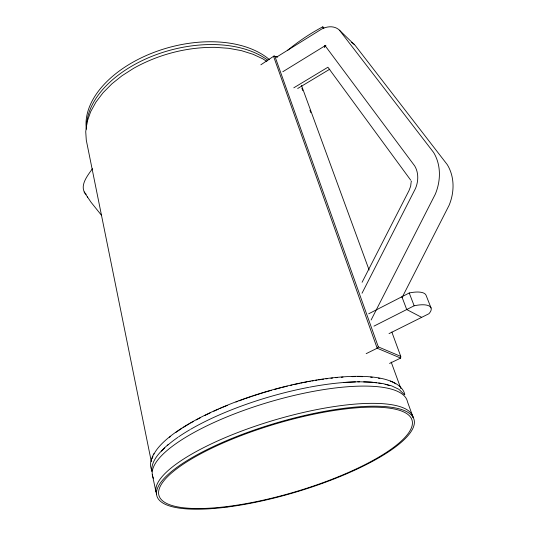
<?xml version="1.0" encoding="UTF-8"?>
<svg xmlns="http://www.w3.org/2000/svg" width="536" height="536" viewBox="0 0 536 536"><rect width="100%" height="100%" fill="white"/><g stroke="black" fill="none" stroke-linecap="round" stroke-linejoin="round"><path stroke-width="0.8" d="M151.721 471.62C150.944 460.277 160.411 451.654 167.976 444.686M389.558 363.455L400.653 358.082L400.767 356.407L391.843 332.059M87.087 122.101L85.727 131.682L86.289 140.177L151.34 461.69M87.247 121.417L90.644 111.709L95.957 102.061L103.106 92.674L111.95 83.777L121.96 75.777L133.605 68.32C158.388 54.438 186.763 47.021 215.184 47.342L228.684 48.3L241.408 50.639L253.072 54.29L262.868 58.846L266.881 61.486M153.933 453.583C151.212 458.501 148.921 465.081 151.963 470.4M362.095 282.278L408.981 190.642L410.677 186.186L411.079 182.488M362.014 293.239L415.514 188.438A27.323 22.827 -51 0 0 414.743 165.979L325.118 45.714L282.787 71.75M371.113 319.992L435.312 194.166A50.277 42.016 -51 0 0 433.584 152.432L339.429 30.163A21.025 15.604 -50.1 0 0 321.734 29.018L276.583 57.118M402.074 297.547L449.114 205.268A48.83 41.352 -50.3 0 0 447.238 164.599L355.221 45.473L339.429 30.163M324.367 47.59L325.292 45.915M92.473 168.679C87.897 175.158 79.221 185.577 85.291 193.483M400.653 358.082L377.17 348.226L273.554 56.307L275.028 56.642L378.315 346.899L377.17 348.226L366.168 353.666M260.865 64.802L274.352 55.771M324.515 46.143L325.935 45.265M293.795 87.81L327.905 67.241L410.576 179.982M297.688 88.5L329.808 69.178M368.681 313.795L409.229 292.984A23.088 8.569 -19.9 0 1 426.113 295.39L431.071 307.979M373.967 326.123L414.154 305.788A23.249 8.341 -19.8 0 1 428.901 313.748L389.022 333.633M343.442 382.456L358.222 381.753L371.227 382.108M275.028 56.642L276.187 56.716A44.086 12.281 58.1 0 1 277.682 57.111M371.743 382.161L382.784 383.542L391.669 385.873L398.891 389.297L404.466 394.67M378.315 346.899L400.767 356.407M390.422 381.009C396.653 383.394 403.079 387.535 404.827 394.422M421.658 317.359L406.73 309.54L401.879 296.756M287.557 50.364A184.907 151.762 -52.9 0 1 322.766 26.84L323.925 27.919M101.565 215.392L91.066 202.286L84.098 191.962M87.328 196.913L87.676 197.456M324.85 45.882L325.064 46.331M322.766 26.84L323.369 28.361M409.229 292.984L414.154 305.788M391.18 362.035L400.888 388.627M301.487 85.432L369.11 270.01M301.895 88.246L302.753 90.597M309.935 110.208L310.793 112.567M152.338 474.842L155.956 491.68M411.045 180.9A13.018 10.948 -50.7 0 1 411.427 181.871M351.408 42.337A20.475 15.444 -49.7 0 1 354.182 44.321M152.197 458.615A130.295 38.605 -16.5 0 1 152.914 456.391M153.577 454.863A130.295 38.605 -16.5 0 1 267.216 391.334A130.295 38.605 -16.5 0 1 395.756 383.856M153.464 478.266A132.767 38.049 -16.5 0 1 267.142 402.67A132.767 38.049 -16.5 0 1 407.474 401.752L413.216 417.651A133.913 36.247 -16.5 0 0 274.097 420.177A133.913 36.247 -16.5 0 0 156.606 493.991M161.55 451.131A130.127 37.922 -16.5 0 1 164.666 447.949M167.654 445.228A130.127 37.922 -16.5 0 1 177.912 437.316M178.629 436.827A130.127 37.922 -16.5 0 1 189.731 429.812M190.481 429.376A130.127 37.922 -16.5 0 1 308.716 387.334M309.486 387.193A130.127 37.922 -16.5 0 1 355.442 381.907M357.773 381.86A130.127 37.922 -16.5 0 1 359.488 381.853M363.663 381.893A130.127 37.922 -16.5 0 1 372.399 382.356M374.048 382.51A130.127 37.922 -16.5 0 1 376.446 382.778M378.744 383.093A130.127 37.922 -16.5 0 1 380.949 383.454M385.116 384.319A130.127 37.922 -16.5 0 1 389.766 385.652M169.463 437.289A129.779 38.451 -16.5 0 1 170.676 436.311M175.949 432.378A129.779 38.451 -16.5 0 1 181.965 428.311M183.352 427.427A129.779 38.451 -16.5 0 1 189.168 423.896M190.521 423.112A129.779 38.451 -16.5 0 1 193.308 421.531M196.183 419.956A129.779 38.451 -16.5 0 1 200.638 417.604M205.033 415.387A129.779 38.451 -16.5 0 1 210.099 412.948M213.817 411.219A129.779 38.451 -16.5 0 1 218.38 409.182M219.854 408.539A129.779 38.451 -16.5 0 1 221.341 407.903M222.842 407.266A129.779 38.451 -16.5 0 1 227.405 405.37M235.94 402.02A129.779 38.451 -16.5 0 1 237.455 401.444M238.982 400.881A129.779 38.451 -16.5 0 1 244.369 398.925M245.924 398.375A129.779 38.451 -16.5 0 1 252.181 396.238M252.965 395.977A129.779 38.451 -16.5 0 1 271.283 390.362M274.492 389.464A129.779 38.451 -16.5 0 1 280.918 387.756M282.519 387.347A129.779 38.451 -16.5 0 1 287.323 386.155M290.505 385.397A129.779 38.451 -16.5 0 1 292.093 385.029M293.681 384.667A129.779 38.451 -16.5 0 1 299.222 383.461M300.79 383.133A129.779 38.451 -16.5 0 1 302.358 382.818M303.925 382.503A129.779 38.451 -16.5 0 1 307.028 381.9M308.642 381.599A129.779 38.451 -16.5 0 1 310.324 381.297M312.006 380.995A129.779 38.451 -16.5 0 1 313.674 380.707M315.342 380.433A129.779 38.451 -16.5 0 1 316.997 380.158M318.645 379.903A129.779 38.451 -16.5 0 1 320.28 379.649M321.908 379.408A129.779 38.451 -16.5 0 1 323.523 379.18M325.962 378.852A129.779 38.451 -16.5 0 1 327.63 378.63M330.933 378.235A129.779 38.451 -16.5 0 1 332.568 378.048M335.797 377.713A129.779 38.451 -16.5 0 1 337.385 377.565M341.298 377.237A129.779 38.451 -16.5 0 1 343.007 377.11M352.078 376.661A129.779 38.451 -16.5 0 1 355.221 376.6M357.7 376.587A129.779 38.451 -16.5 0 1 362.684 376.667M370.597 377.15A129.779 38.451 -16.5 0 1 372.245 377.317M378.423 378.182A129.779 38.451 -16.5 0 1 379.857 378.443M86.363 129.196A101.465 61.955 -15.4 0 1 154.026 52.354A101.465 61.955 -15.4 0 1 269.467 59.67M86.658 125.089A101.639 61.794 -15.4 0 1 157.758 54.109A101.639 61.794 -15.4 0 1 267.846 60.293M86.242 194.28A16.355 9.99 -18.1 0 1 85.753 193.898M273.554 56.307A45.058 12.596 58.1 0 1 276.462 56.796M228.209 506.406A132.01 35.349 -16.6 0 0 412.258 421.122A132.01 35.349 -16.6 0 0 216.068 446.153A132.01 35.349 -16.6 0 0 228.209 506.406M227.009 507.09A134.121 35.925 -16.6 0 0 414.234 420.472A134.121 35.925 -16.6 0 0 215.104 445.731A134.121 35.925 -16.6 0 0 227.009 507.09"/></g></svg>
